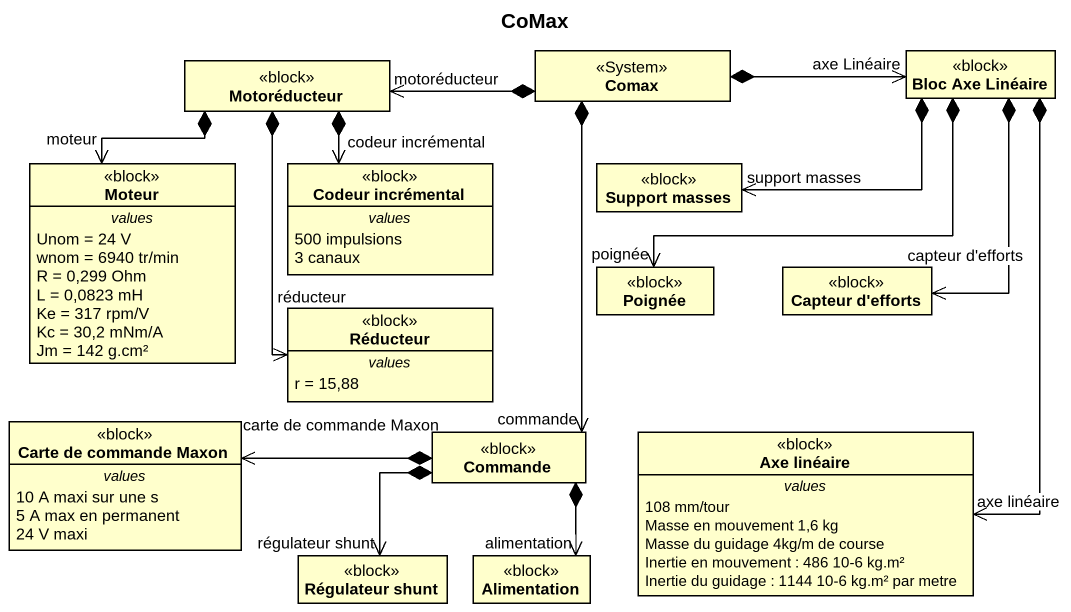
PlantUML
@startuml
title CoMax
hide circle
hide empty members
class Motoréducteur <<block>>
class Comax <<System>>
class "Bloc Axe Linéaire" as Bloc_Axe_Linéaire <<block>>
class Moteur <<block>> {
  -- values --
  Unom = 24 V
  wnom = 6940 tr/min
  R = 0,299 Ohm
  L = 0,0823 mH
  Ke = 317 rpm/V
  Kc = 30,2 mNm/A
  Jm = 142 g.cm²
}
class "Codeur incrémental" as Codeur_incrémental <<block>> {
  -- values --
  500 impulsions
  3 canaux
}
class "Support masses" as Support_masses <<block>>
class Poignée <<block>>
class "Capteur d'efforts" as Capteur_d_efforts <<block>>
class Réducteur <<block>> {
  -- values --
  r = 15,88
}
class "Carte de commande Maxon" as Carte_de_commande_Maxon <<block>> {
  -- values --
  10 A maxi sur une s
  5 A max en permanent
  24 V maxi
}
class Commande <<block>>
class "Axe linéaire" as Axe_linéaire <<block>> {
  -- values --
  108 mm/tour
  Masse en mouvement 1,6 kg
  Masse du guidage 4kg/m de course
  Inertie en mouvement : 486 10-6 kg.m²
  Inertie du guidage : 1144 10-6 kg.m² par metre
}
class "Régulateur shunt" as Régulateur_shunt <<block>>
class Alimentation <<block>>
Motoréducteur *--> "moteur" Moteur
Motoréducteur *--> "codeur incrémental" Codeur_incrémental
Motoréducteur *--> "réducteur" Réducteur
Comax *-left-> "motoréducteur" Motoréducteur
Comax *-right-> "axe Linéaire" Bloc_Axe_Linéaire
Comax *--> "commande" Commande
Bloc_Axe_Linéaire *-left-> "support masses" Support_masses
Bloc_Axe_Linéaire *--> "poignée" Poignée
Bloc_Axe_Linéaire *--> "capteur d'efforts" Capteur_d_efforts
Bloc_Axe_Linéaire *--> "axe linéaire" Axe_linéaire
Commande *-left-> "carte de commande Maxon" Carte_de_commande_Maxon
Commande *--> "régulateur shunt" Régulateur_shunt
Commande *--> "alimentation" Alimentation
@enduml
